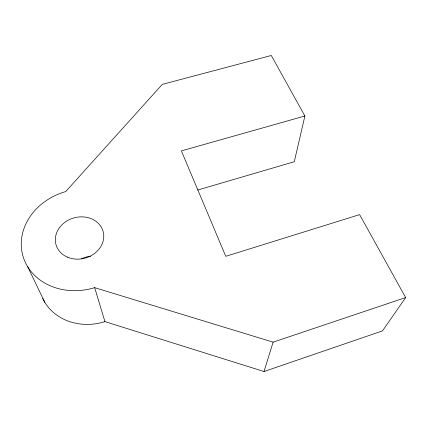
<?xml version="1.0" encoding="UTF-8"?>
<svg xmlns="http://www.w3.org/2000/svg" width="427" height="427" viewBox="0 0 427 427"><rect width="100%" height="100%" fill="white"/><g stroke="black" fill="none" stroke-linecap="round" stroke-linejoin="round"><path stroke-width="0.64" d="M304.894 116.005L181.384 150.886L225.771 256.312L359.619 214.632L405.65 297.576L273.115 342.155L94.65 287.649A58.771 50.167 -15.9 0 1 23.09 256.552A58.771 50.167 -15.9 0 1 65.721 191.579L162.287 84.37L271.3 55.478L304.894 116.005L294.283 161.732L197.669 190.047M42.673 298.393A52.729 46.479 -18 0 0 104.93 321.616L264.003 371.522L273.115 342.155M405.65 297.576L382.501 330.888L264.003 371.522M27.723 266.822L44.851 302.417M94.65 287.649L104.93 321.616M81.45 258.858A21.953 19.343 -17.9 0 1 90.455 256.264M67.605 257.214A24.467 20.87 -15.8 0 0 103.777 236.083A24.467 20.87 -15.8 0 0 67.295 220.716A24.467 20.87 -15.8 0 0 67.605 257.214"/></g></svg>
